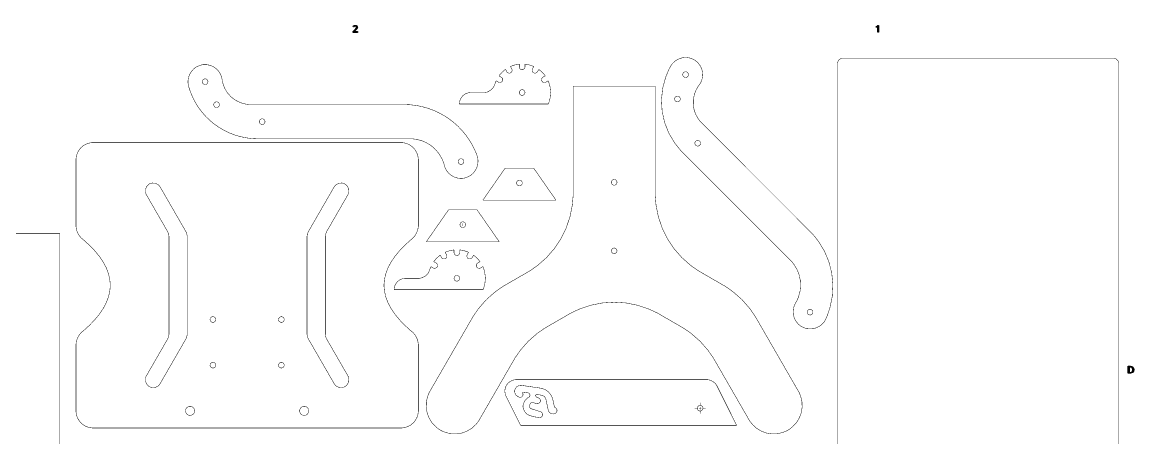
# Model space of a CAD drawing. Extents: x 0 to 72, y 0 to 96.
# Drawn here: x 33.53 to 71.89, y 81.71 to 96.04 of the extents above; entities that cross this region are included whole.
import ezdxf

# ---------------------------------------------------------------- set-up
doc = ezdxf.new("R2010")
doc.units = 0
doc.layers.get('0').update_dxf_attribs({"linetype": 'CONTINUOUS'})

msp = doc.modelspace()

# ---------------------------------------------------------------- linework, layer by layer
at = {"color": 0}
for points, const_width in [([(36.0233, 95.5628), (36.0233, 96.0378)], 0.00591), ([(54.035, 95.5628), (54.035, 96.0378)], 0.00591), ([(56.8926, 93.8756), (56.9107, 93.899), (56.9556, 93.9772), (56.9958, 94.0861), (57.0136, 94.1989), (57.0097, 94.3121), (56.9843, 94.4225), (56.9378, 94.5268), (56.8708, 94.6215), (56.8074, 94.6854), (56.7837, 94.7035), (56.7601, 94.7217), (56.6821, 94.7665), (56.5732, 94.8067), (56.4604, 94.8246), (56.3472, 94.8206), (56.2367, 94.7951), (56.1325, 94.7488), (56.0376, 94.6817), (55.9738, 94.6182), (55.9557, 94.5946), (55.9514, 94.589), (55.9126, 94.5303), (55.9093, 94.524)], 0.01575), ([(61.6642, 94.6047), (61.6642, 94.6146), (61.6682, 94.6443), (61.6797, 94.6812), (61.6978, 94.7147), (61.7218, 94.7439), (61.751, 94.7679), (61.7844, 94.786), (61.8214, 94.7975), (61.8511, 94.8015), (61.8611, 94.8015), (61.8611, 94.8015), (61.8612, 94.8015), (61.8612, 94.8015)], 0.01575), ([(71.1786, 94.8015), (61.8611, 94.8015)], 0.01575), ([(71.1786, 94.8015), (71.1885, 94.8015), (71.2182, 94.7975), (71.2551, 94.786), (71.2886, 94.7679), (71.3178, 94.7439), (71.3418, 94.7147), (71.3599, 94.6812), (71.3714, 94.6443), (71.3754, 94.6146), (71.3754, 94.6047), (71.3754, 94.6047), (71.3754, 94.6046), (71.3754, 94.6046)], 0.01575), ([(40.43, 94.0668), (40.4261, 94.0964), (40.4025, 94.1833), (40.3539, 94.2888), (40.2869, 94.3811), (40.204, 94.4583), (40.1079, 94.5185), (40.0014, 94.5593), (39.8869, 94.579), (39.7969, 94.5793), (39.7674, 94.5754), (39.7379, 94.5715), (39.651, 94.5479), (39.5456, 94.4994), (39.4532, 94.4324), (39.376, 94.3494), (39.3158, 94.2533), (39.275, 94.1468), (39.2553, 94.0324), (39.255, 93.9424), (39.2589, 93.9128), (39.2599, 93.9058), (39.274, 93.8369), (39.276, 93.8301)], 0.01575), ([(49.9851, 94.1907), (50.0006, 94.2122), (50.0881, 94.3118), (50.1875, 94.3992), (50.209, 94.4147)], 0.01575), ([(50.2558, 94.3336), (50.209, 94.4146)], 0.01575), ([(50.4264, 94.4321), (50.4311, 94.4239), (50.4388, 94.3951), (50.4361, 94.3574), (50.4196, 94.3235), (50.3986, 94.3024), (50.3903, 94.2976), (50.3819, 94.2929), (50.3532, 94.2853), (50.3156, 94.2878), (50.2817, 94.3044), (50.2607, 94.3254), (50.2558, 94.3336)], 0.01575), ([(50.3796, 94.5131), (50.4038, 94.524), (50.5292, 94.5665), (50.659, 94.5924), (50.6856, 94.595)], 0.01575), ([(50.4264, 94.4321), (50.3796, 94.5131)], 0.01575), ([(50.6856, 94.5015), (50.6856, 94.595)], 0.01575), ([(50.8825, 94.5015), (50.8825, 94.4921), (50.8747, 94.4633), (50.8536, 94.4321), (50.8222, 94.411), (50.7935, 94.4032), (50.784, 94.4032), (50.7743, 94.4032), (50.7456, 94.411), (50.7143, 94.4321), (50.6932, 94.4633), (50.6856, 94.4921), (50.6856, 94.5015)], 0.01575), ([(50.8825, 94.5015), (50.8825, 94.595)], 0.01575), ([(50.8825, 94.595), (50.9089, 94.5924), (51.0388, 94.5665), (51.1642, 94.524), (51.1885, 94.5131)], 0.01575), ([(51.1417, 94.4321), (51.1368, 94.4239), (51.1292, 94.3951), (51.1318, 94.3574), (51.1483, 94.3235), (51.1694, 94.3025), (51.1776, 94.2976), (51.186, 94.2929), (51.2147, 94.2853), (51.2524, 94.2878), (51.2863, 94.3044), (51.3074, 94.3254), (51.3121, 94.3336)], 0.01575), ([(51.1417, 94.4321), (51.1885, 94.5131)], 0.01575), ([(51.3121, 94.3336), (51.3589, 94.4146)], 0.01575), ([(51.3589, 94.4146), (51.3804, 94.399), (51.4799, 94.3118), (51.5674, 94.2122), (51.5829, 94.1907)], 0.01575), ([(55.9093, 94.524), (55.8592, 94.4349), (55.7383, 94.1507), (55.6332, 93.7624), (55.5924, 93.3668), (55.6151, 92.9719), (55.7, 92.5858), (55.8462, 92.216), (56.0526, 91.8706), (56.2457, 91.6297), (56.3181, 91.5574)], 0.01575), ([(61.6642, 94.6047), (61.6642, 79.6442)], 0.01575), ([(71.3754, 79.6442), (71.3754, 94.6047)], 0.01575), ([(40.43, 94.0668), (40.4358, 94.0215), (40.4706, 93.8876), (40.5412, 93.7232), (40.6389, 93.576), (40.76, 93.4492), (40.9015, 93.3456), (41.0601, 93.2681), (41.2326, 93.2193), (41.3699, 93.2025), (41.4156, 93.2025)], 0.01575), ([(49.8408, 93.8969), (49.8439, 93.9075), (49.8822, 94.0101), (49.8867, 94.0201)], 0.01575), ([(49.9676, 93.9735), (49.8867, 94.0201)], 0.01575), ([(50.066, 94.1439), (50.0743, 94.1392), (50.0953, 94.1181), (50.1118, 94.0842), (50.1146, 94.0465), (50.1069, 94.0178), (50.1021, 94.0094), (50.0974, 94.0012), (50.0763, 93.9801), (50.0424, 93.9636), (50.0047, 93.961), (49.9758, 93.9686), (49.9676, 93.9735)], 0.01575), ([(50.066, 94.1439), (49.9851, 94.1907)], 0.01575), ([(51.5019, 94.1439), (51.4936, 94.1392), (51.4726, 94.1181), (51.4561, 94.0842), (51.4533, 94.0465), (51.4611, 94.0178), (51.4658, 94.0094), (51.4707, 94.0012), (51.4917, 93.9801), (51.5256, 93.9636), (51.5632, 93.961), (51.5921, 93.9686), (51.6003, 93.9735)], 0.01575), ([(51.5019, 94.1439), (51.5829, 94.1907)], 0.01575), ([(51.6003, 93.9735), (51.6813, 94.0201)], 0.01575), ([(51.6813, 94.0201), (51.7024, 93.9735), (51.7458, 93.8244), (51.7682, 93.6217), (51.7483, 93.4186), (51.7065, 93.269), (51.686, 93.2221)], 0.01575), ([(39.276, 93.8301), (39.2899, 93.7804), (39.34, 93.6336), (39.4192, 93.4453), (39.5126, 93.2661), (39.6194, 93.0963), (39.7389, 92.9367), (39.8703, 92.7878), (40.0126, 92.6503), (40.1654, 92.5246), (40.3276, 92.4117), (40.4986, 92.3117), (40.6774, 92.2254), (40.8633, 92.1536), (41.0557, 92.0967), (41.2536, 92.0553), (41.4563, 92.03), (41.6111, 92.0214), (41.6629, 92.0214)], 0.01575), ([(49.0124, 93.6157), (48.9925, 93.6157), (48.9331, 93.6078), (48.8592, 93.5849), (48.7922, 93.5485), (48.7339, 93.5004), (48.6858, 93.4422), (48.6496, 93.3753), (48.6267, 93.3014), (48.6186, 93.2419), (48.6186, 93.2221)], 0.01575), ([(49.0124, 93.6157), (49.4635, 93.6157)], 0.01575), ([(49.8408, 93.8969), (49.8318, 93.8669), (49.7853, 93.7826), (49.6988, 93.6938), (49.5889, 93.6363), (49.4949, 93.6157), (49.4635, 93.6157)], 0.01575), ([(52.5429, 93.8382), (52.5429, 90.1449)], 0.01575), ([(52.5429, 93.8382), (55.3775, 93.8382)], 0.01575), ([(55.3775, 93.8382), (55.3775, 90.1449)], 0.01575), ([(56.8926, 93.8756), (56.8649, 93.8393), (56.7946, 93.7201), (56.7282, 93.5538), (56.6932, 93.3807), (56.6893, 93.2053), (56.7161, 93.0319), (56.7733, 92.8649), (56.8608, 92.7086), (56.946, 92.5997), (56.9783, 92.5674)], 0.01575), ([(41.4156, 93.2024), (46.7112, 93.2024)], 0.01575), ([(49.2315, 91.4353), (49.2136, 91.4846), (49.1522, 91.6299), (49.0592, 91.8157), (48.9529, 91.9922), (48.8342, 92.1589), (48.7039, 92.3151), (48.5626, 92.4606), (48.4113, 92.5946), (48.2503, 92.7167), (48.0807, 92.8264), (47.9031, 92.9231), (47.7182, 93.0063), (47.5269, 93.0756), (47.3299, 93.1303), (47.1276, 93.1701), (46.9213, 93.1943), (46.7636, 93.2025), (46.7112, 93.2025)], 0.01575), ([(48.6186, 93.2221), (51.6861, 93.2221)], 0.01575), ([(56.9783, 92.5674), (60.7229, 88.8228)], 0.01575), ([(35.9801, 91.8889), (35.9503, 91.8889), (35.8611, 91.8768), (35.7503, 91.8425), (35.6499, 91.7881), (35.5625, 91.7158), (35.4904, 91.6285), (35.436, 91.5282), (35.4015, 91.4174), (35.3896, 91.3281), (35.3896, 91.2983)], 0.01575), ([(35.9801, 91.8889), (46.6099, 91.8889)], 0.01575), ([(41.6629, 92.0214), (46.9244, 92.0214)], 0.01575), ([(47.2004, 91.2983), (47.2004, 91.3281), (47.1885, 91.4174), (47.154, 91.5282), (47.0996, 91.6285), (47.0275, 91.7158), (46.9401, 91.7881), (46.8397, 91.8425), (46.7289, 91.8768), (46.6396, 91.8889), (46.6099, 91.8889)], 0.01575), ([(48.0928, 91.1324), (48.0793, 91.1807), (48.0231, 91.3214), (47.9256, 91.4929), (47.8029, 91.6444), (47.6585, 91.7739), (47.4953, 91.8786), (47.3164, 91.9564), (47.1251, 92.0047), (46.9746, 92.0214), (46.9244, 92.0214)], 0.01575), ([(35.3896, 91.2983), (35.3896, 89.0257)], 0.01575), ([(47.2004, 91.2983), (47.2004, 89.0257)], 0.01575), ([(48.0928, 91.1324), (48.0985, 91.1032), (48.1272, 91.0179), (48.1824, 90.9157), (48.255, 90.8276), (48.3425, 90.7557), (48.4421, 90.7017), (48.551, 90.6675), (48.6664, 90.655), (48.7562, 90.6603), (48.7856, 90.666), (48.8147, 90.6717), (48.9, 90.7006), (49.0022, 90.7556), (49.0903, 90.8282), (49.1622, 90.9158), (49.2163, 91.0154), (49.2504, 91.1243), (49.2629, 91.2397), (49.2576, 91.3296), (49.2519, 91.3588), (49.2506, 91.3653), (49.2336, 91.429), (49.2315, 91.4353)], 0.01575), ([(56.3181, 91.5574), (60.0385, 87.8368)], 0.01575), ([(50.1985, 91.0089), (49.4308, 89.9065)], 0.01575), ([(51.1828, 91.0089), (50.1985, 91.0089)], 0.01575), ([(51.9504, 89.9065), (51.1828, 91.0089)], 0.01575), ([(50.6906, 90.4521), (50.6906, 90.5422)], 0.00512), ([(37.8193, 90.0883), (37.806, 90.1114), (37.7847, 90.191), (37.7921, 90.2954), (37.8379, 90.3893), (37.8961, 90.4476), (37.9192, 90.461), (37.9421, 90.4742), (38.0218, 90.4956), (38.1261, 90.4882), (38.22, 90.4424), (38.2785, 90.3842), (38.2917, 90.3611)], 0.01575), ([(39.1754, 88.8306), (38.2917, 90.3611)], 0.01575), ([(43.4147, 88.8306), (44.2983, 90.3611)], 0.01575), ([(44.7707, 90.0883), (44.784, 90.1114), (44.8053, 90.191), (44.7979, 90.2954), (44.7521, 90.3893), (44.6939, 90.4476), (44.6708, 90.461), (44.6479, 90.4742), (44.5682, 90.4956), (44.4639, 90.4882), (44.3699, 90.4424), (44.3115, 90.3842), (44.2983, 90.3611)], 0.01575), ([(50.6456, 90.4971), (50.7356, 90.4971)], 0.00512), ([(52.5429, 90.1449), (52.5429, 90.0406), (52.5151, 89.7276), (52.4338, 89.3231), (52.3015, 88.9357), (52.1208, 88.5701), (51.8946, 88.2308), (51.6253, 87.9226), (51.3156, 87.6499), (51.0583, 87.4694), (50.9681, 87.4172)], 0.01575), ([(56.9524, 87.4172), (56.8619, 87.4694), (56.6049, 87.6499), (56.2951, 87.9226), (56.0258, 88.2308), (55.7994, 88.5701), (55.6188, 88.9357), (55.4865, 89.3231), (55.4051, 89.7276), (55.3775, 90.0406), (55.3775, 90.1449)], 0.01575), ([(38.5454, 88.8306), (37.8193, 90.0883)], 0.01575), ([(44.0446, 88.8306), (44.7707, 90.0883)], 0.01575), ([(49.4308, 89.9065), (51.9504, 89.9065)], 0.01575), ([(48.2446, 89.57), (47.4769, 88.4676)], 0.01575), ([(49.2289, 89.57), (48.2446, 89.57)], 0.01575), ([(49.9965, 88.4676), (49.2289, 89.57)], 0.01575), ([(35.3896, 89.0257), (35.3896, 88.9933), (35.4039, 88.8962), (35.4457, 88.7744), (35.5128, 88.6647), (35.5783, 88.5917), (35.6033, 88.571)], 0.01575), ([(46.9868, 88.571), (47.0117, 88.5917), (47.0772, 88.6647), (47.1443, 88.7744), (47.1861, 88.8962), (47.2004, 88.9933), (47.2004, 89.0257)], 0.01575), ([(48.6917, 89.0582), (48.7818, 89.0582)], 0.00512), ([(48.7367, 89.0132), (48.7367, 89.1032)], 0.00512), ([(34.8292, 88.7613), (24.0025, 88.7613)], 0.01575), ([(34.8292, 80.2968), (34.8292, 88.7613)], 0.01575), ([(38.5982, 88.6337), (38.5982, 88.6593), (38.5847, 88.7357), (38.554, 88.8157), (38.5454, 88.8306)], 0.01575), ([(38.5982, 88.6337), (38.5982, 85.3015)], 0.01575), ([(39.1754, 88.8306), (39.184, 88.8157), (39.2146, 88.7357), (39.2281, 88.6593), (39.2281, 88.6337)], 0.01575), ([(39.2281, 88.6337), (39.2281, 85.3015)], 0.01575), ([(43.3619, 88.6337), (43.3619, 88.6593), (43.3753, 88.7357), (43.406, 88.8157), (43.4147, 88.8306)], 0.01575), ([(43.3619, 88.6337), (43.3619, 85.3015)], 0.01575), ([(44.0446, 88.8306), (44.036, 88.8157), (44.0053, 88.7357), (43.9918, 88.6593), (43.9918, 88.6337)], 0.01575), ([(43.9918, 88.6337), (43.9918, 85.3015)], 0.01575), ([(61.2554, 85.791), (61.2996, 85.8853), (61.4025, 86.1819), (61.4861, 86.5836), (61.5075, 86.989), (61.4678, 87.3908), (61.3681, 87.7824), (61.21, 88.1561), (60.9944, 88.5053), (60.7965, 88.7492), (60.7229, 88.8226)], 0.01575), ([(36.5707, 86.9676), (36.5707, 87.0178), (36.5556, 87.1681), (36.5101, 87.3685), (36.4346, 87.5689), (36.3287, 87.7693), (36.1928, 87.9697), (36.0265, 88.1701), (35.83, 88.3706), (35.6615, 88.5228), (35.6033, 88.571)], 0.01575), ([(46.0193, 86.9676), (46.0193, 87.0178), (46.0344, 87.1681), (46.0799, 87.3685), (46.1554, 87.5689), (46.2611, 87.7693), (46.3972, 87.9697), (46.5635, 88.1701), (46.76, 88.3706), (46.9286, 88.5228), (46.9868, 88.571)], 0.01575), ([(47.4769, 88.4676), (49.9965, 88.4676)], 0.01575), ([(47.7336, 87.7832), (47.7492, 87.8049), (47.8365, 87.9044), (47.9361, 87.9918), (47.9576, 88.0072)], 0.01575), ([(48.0044, 87.9264), (47.9576, 88.0072)], 0.01575), ([(48.1749, 88.0247), (48.1797, 88.0165), (48.1874, 87.9878), (48.1847, 87.9501), (48.1682, 87.9161), (48.1471, 87.8951), (48.1389, 87.8903), (48.1306, 87.8856), (48.1018, 87.8779), (48.0642, 87.8804), (48.0303, 87.8971), (48.0092, 87.9181), (48.0044, 87.9264)], 0.01575), ([(48.1282, 88.1057), (48.1524, 88.1167), (48.2778, 88.1592), (48.4076, 88.185), (48.4342, 88.1878)], 0.01575), ([(48.1749, 88.0247), (48.1282, 88.1057)], 0.01575), ([(48.4342, 88.0943), (48.4342, 88.1878)], 0.01575), ([(48.631, 88.0943), (48.631, 88.0847), (48.6233, 88.056), (48.6022, 88.0246), (48.5708, 88.0035), (48.5421, 87.9958), (48.5325, 87.9958), (48.5229, 87.9958), (48.4943, 88.0035), (48.4629, 88.0246), (48.4418, 88.056), (48.4342, 88.0847), (48.4342, 88.0943)], 0.01575), ([(48.631, 88.0943), (48.631, 88.1878)], 0.01575), ([(48.631, 88.1878), (48.6575, 88.185), (48.7874, 88.1592), (48.9128, 88.1167), (48.9369, 88.1057)], 0.01575), ([(48.8903, 88.0247), (48.8854, 88.0165), (48.8778, 87.9878), (48.8804, 87.9501), (48.8969, 87.9161), (48.9179, 87.8951), (48.9262, 87.8903), (48.9346, 87.8856), (48.9633, 87.8779), (49.001, 87.8804), (49.0349, 87.8971), (49.056, 87.9181), (49.0607, 87.9264)], 0.01575), ([(48.8903, 88.0247), (48.9369, 88.1057)], 0.01575), ([(49.0607, 87.9264), (49.1075, 88.0072)], 0.01575), ([(49.1075, 88.0072), (49.129, 87.9918), (49.2285, 87.9044), (49.316, 87.8049), (49.3315, 87.7832)], 0.01575), ([(60.236, 86.3821), (60.2607, 86.4257), (60.3204, 86.565), (60.3726, 86.7553), (60.3932, 86.9492), (60.3825, 87.1428), (60.3412, 87.3322), (60.2697, 87.5136), (60.1686, 87.6831), (60.074, 87.8014), (60.0385, 87.8368)], 0.01575), ([(47.5893, 87.4896), (47.5804, 87.4596), (47.5339, 87.3753), (47.4474, 87.2865), (47.3375, 87.2289), (47.2433, 87.2083), (47.2121, 87.2083)], 0.01575), ([(47.5893, 87.4896), (47.5925, 87.5001), (47.6307, 87.6028), (47.6353, 87.6128)], 0.01575), ([(47.7163, 87.5661), (47.6353, 87.6128)], 0.01575), ([(47.8147, 87.7365), (47.8229, 87.7318), (47.8439, 87.7107), (47.8606, 87.6768), (47.8631, 87.6392), (47.8554, 87.6104), (47.8507, 87.6021), (47.846, 87.5939), (47.8249, 87.5728), (47.791, 87.5562), (47.7532, 87.5536), (47.7244, 87.5613), (47.7163, 87.5661)], 0.01575), ([(47.8147, 87.7365), (47.7336, 87.7832)], 0.01575), ([(49.2506, 87.7365), (49.2422, 87.7318), (49.2212, 87.7107), (49.2046, 87.6768), (49.2019, 87.6392), (49.2096, 87.6104), (49.2144, 87.6021), (49.2193, 87.5939), (49.2403, 87.5728), (49.2742, 87.5562), (49.3118, 87.5536), (49.3407, 87.5613), (49.349, 87.5661)], 0.01575), ([(49.2506, 87.7365), (49.3315, 87.7832)], 0.01575), ([(49.349, 87.5661), (49.4299, 87.6128)], 0.01575), ([(49.4299, 87.6128), (49.451, 87.5661), (49.4944, 87.4171), (49.5168, 87.2143), (49.4968, 87.0113), (49.4551, 86.8617), (49.4347, 86.8147)], 0.01575), ([(46.761, 87.2083), (46.7411, 87.2083), (46.6815, 87.2004), (46.6076, 87.1775), (46.5408, 87.1411), (46.4825, 87.0931), (46.4344, 87.0349), (46.3982, 86.9679), (46.3753, 86.894), (46.3672, 86.8346), (46.3672, 86.8147)], 0.01575), ([(46.761, 87.2083), (47.2121, 87.2083)], 0.01575), ([(50.9681, 87.4172), (50.2051, 86.9768)], 0.01575), ([(56.9524, 87.4172), (57.7153, 86.9768)], 0.01575), ([(35.6032, 85.3643), (35.6615, 85.4125), (35.83, 85.5647), (36.0265, 85.7651), (36.1928, 85.9656), (36.3287, 86.166), (36.4346, 86.3664), (36.5101, 86.5668), (36.5556, 86.7672), (36.5707, 86.9175), (36.5707, 86.9676)], 0.01575), ([(46.9868, 85.3643), (46.9285, 85.4125), (46.76, 85.5647), (46.5635, 85.7651), (46.3972, 85.9656), (46.2611, 86.166), (46.1554, 86.3664), (46.0799, 86.5668), (46.0344, 86.7672), (46.0193, 86.9175), (46.0193, 86.9676)], 0.01575), ([(46.3672, 86.8147), (49.4346, 86.8147)], 0.01575), ([(50.2051, 86.9768), (50.116, 86.9253), (49.8619, 86.7474), (49.5528, 86.4763), (49.2818, 86.1672), (49.1039, 85.9132), (49.0524, 85.8239)], 0.01575), ([(58.8681, 85.8239), (58.8165, 85.9132), (58.6386, 86.1672), (58.3675, 86.4763), (58.0585, 86.7474), (57.8043, 86.9253), (57.7153, 86.9768)], 0.01575), ([(52.3854, 85.9625), (52.4757, 86.0146), (52.7606, 86.1471), (53.1515, 86.279), (53.5532, 86.3582), (53.9601, 86.3844), (54.3671, 86.3582), (54.7688, 86.279), (55.1599, 86.1471), (55.4447, 86.0146), (55.535, 85.9625)], 0.01575), ([(60.236, 86.3821), (60.2193, 86.3574), (60.1794, 86.2767), (60.1461, 86.1654), (60.1353, 86.0518), (60.1462, 85.939), (60.1785, 85.8304), (60.2312, 85.7293), (60.304, 85.6389), (60.3714, 85.579), (60.3961, 85.5624), (60.4207, 85.5458), (60.5015, 85.506), (60.6126, 85.4725), (60.7263, 85.4617), (60.839, 85.4728), (60.9476, 85.505), (61.0489, 85.5578), (61.1393, 85.6304), (61.1992, 85.6979), (61.2158, 85.7225), (61.2194, 85.7279), (61.2525, 85.785), (61.2554, 85.791)], 0.01575), ([(51.6463, 85.5357), (52.3854, 85.9625)], 0.01575), ([(56.2742, 85.5357), (55.535, 85.9625)], 0.01575), ([(60.6221, 86.0413), (60.6221, 86.0317), (60.6299, 86.0029), (60.651, 85.9717), (60.6822, 85.9506), (60.711, 85.9428), (60.7206, 85.9428), (60.7301, 85.9428), (60.7589, 85.9506), (60.7901, 85.9717), (60.8113, 86.0029), (60.819, 86.0317), (60.819, 86.0413), (60.819, 86.0508), (60.8113, 86.0796), (60.7901, 86.1108), (60.7589, 86.1319), (60.7301, 86.1396), (60.7206, 86.1396), (60.711, 86.1396), (60.6822, 86.1319), (60.651, 86.1108), (60.6299, 86.0796), (60.6222, 86.0508), (60.6222, 86.0413)], 0.01575), ([(49.0524, 85.8239), (47.6043, 83.3157)], 0.01575), ([(50.4933, 84.3829), (50.5449, 84.4721), (50.7228, 84.7263), (50.9939, 85.0353), (51.3029, 85.3062), (51.5571, 85.4843), (51.6463, 85.5357)], 0.01575), ([(56.2742, 85.5357), (56.3633, 85.4843), (56.6174, 85.3062), (56.9264, 85.0353), (57.1975, 84.7263), (57.3756, 84.4721), (57.4271, 84.3829)], 0.01575), ([(58.8681, 85.8239), (60.3161, 83.3157)], 0.01575), ([(35.6032, 85.3643), (35.5783, 85.3436), (35.5126, 85.2706), (35.4456, 85.1608), (35.4039, 85.039), (35.3896, 84.9419), (35.3896, 84.9096)], 0.01575), ([(38.5454, 85.1046), (38.554, 85.1196), (38.5847, 85.1996), (38.5982, 85.2761), (38.5982, 85.3015)], 0.01575), ([(39.2281, 85.3015), (39.2281, 85.2761), (39.2146, 85.1996), (39.184, 85.1196), (39.1754, 85.1046)], 0.01575), ([(43.4147, 85.1046), (43.406, 85.1196), (43.3753, 85.1996), (43.3619, 85.2761), (43.3619, 85.3015)], 0.01575), ([(43.9918, 85.3015), (43.9918, 85.2842), (44.0053, 85.1996), (44.036, 85.1196), (44.0446, 85.1046)], 0.01575), ([(47.2004, 84.9096), (47.2004, 84.9419), (47.1861, 85.039), (47.1443, 85.1608), (47.0772, 85.2706), (47.0117, 85.3436), (46.9868, 85.3643)], 0.01575), ([(35.3896, 84.9096), (35.3896, 82.6369)], 0.01575), ([(38.5454, 85.1046), (37.8193, 83.8469)], 0.01575), ([(39.1754, 85.1046), (38.2917, 83.5742)], 0.01575), ([(43.4147, 85.1046), (44.2983, 83.5742)], 0.01575), ([(44.0446, 85.1046), (44.7707, 83.8469)], 0.01575), ([(47.2004, 84.9096), (47.2004, 82.6369)], 0.01575), ([(49.309, 82.3315), (50.4933, 84.3829)], 0.01575), ([(58.6114, 82.3315), (57.4269, 84.3829)], 0.01575), ([(37.8193, 83.8469), (37.806, 83.8239), (37.7847, 83.7443), (37.7921, 83.6399), (37.8379, 83.546), (37.8961, 83.4876), (37.9192, 83.4743), (37.9421, 83.4611), (38.0218, 83.4397), (38.1261, 83.4471), (38.22, 83.4929), (38.2785, 83.5511), (38.2917, 83.5742)], 0.01575), ([(44.7707, 83.8469), (44.784, 83.8239), (44.8053, 83.7443), (44.7979, 83.6399), (44.7521, 83.546), (44.6939, 83.4876), (44.6708, 83.4743), (44.6479, 83.4611), (44.5682, 83.4397), (44.4639, 83.4471), (44.3699, 83.4929), (44.3115, 83.5511), (44.2983, 83.5742)], 0.01575), ([(50.5826, 83.7122), (50.5628, 83.7122), (50.5032, 83.7042), (50.4293, 83.6812), (50.3625, 83.645), (50.3042, 83.5969), (50.2561, 83.5388), (50.2199, 83.4718), (50.1969, 83.3979), (50.1889, 83.3383), (50.1889, 83.3185), (50.1889, 83.296), (50.1994, 83.2281), (50.2236, 83.1561), (50.2304, 83.1425)], 0.01575), ([(50.5826, 83.7122), (57.156, 83.7122)], 0.01575), ([(57.5082, 83.4946), (57.496, 83.5189), (57.446, 83.5849), (57.3629, 83.6535), (57.2644, 83.6969), (57.1831, 83.7122), (57.156, 83.7122)], 0.01575), ([(47.6043, 83.3157), (47.5794, 83.2728), (47.5224, 83.134), (47.4797, 82.9453), (47.4747, 82.7551), (47.506, 82.5689), (47.5719, 82.3919), (47.6714, 82.2299), (47.8026, 82.0878), (47.9215, 81.996), (47.9646, 81.9713), (48.0075, 81.9465), (48.1463, 81.8894), (48.335, 81.8467), (48.5251, 81.8417), (48.7114, 81.8729), (48.8883, 81.939), (49.0504, 82.0385), (49.1925, 82.1697), (49.2842, 82.2886), (49.309, 82.3315)], 0.01575), ([(50.7032, 83.1049), (50.6832, 83.1078), (50.6256, 83.1326), (50.5667, 83.186), (50.5322, 83.2576), (50.5249, 83.32), (50.5278, 83.3399), (50.5306, 83.3599), (50.5554, 83.4175), (50.6089, 83.4763), (50.6806, 83.5108), (50.7428, 83.5183), (50.7628, 83.5154)], 0.01575), ([(50.8, 83.2556), (50.8051, 83.2475), (50.8143, 83.2193), (50.8135, 83.1815), (50.7986, 83.1468), (50.7788, 83.1247), (50.7707, 83.1196), (50.7657, 83.1164), (50.7382, 83.1061), (50.709, 83.104), (50.7032, 83.1049)], 0.01575), ([(51.4219, 83.4197), (50.7628, 83.5154)], 0.01575), ([(50.8, 83.2556), (50.7993, 83.2583), (50.8018, 83.2712), (50.8115, 83.2801), (50.8143, 83.2808), (50.8149, 83.2811), (50.8219, 83.2815), (50.8226, 83.2814)], 0.01575), ([(50.984, 83.2579), (50.8226, 83.2814)], 0.01575), ([(50.984, 83.2579), (50.9921, 83.2568), (51.0154, 83.2468), (51.0392, 83.2251), (51.0531, 83.1962), (51.0561, 83.1711), (51.0549, 83.1629), (51.0543, 83.159), (51.0375, 83.1226), (51.0347, 83.1196)], 0.01575), ([(51.4219, 83.4197), (51.4596, 83.4142), (51.5696, 83.3744), (51.6942, 83.2889), (51.7879, 83.1703), (51.8351, 83.0632), (51.8432, 83.0258)], 0.01575), ([(58.1867, 82.1374), (57.5082, 83.4946)], 0.01575), ([(58.6114, 82.3315), (58.6361, 82.2886), (58.7279, 82.1697), (58.8699, 82.0385), (59.0321, 81.939), (59.209, 81.8729), (59.3953, 81.8417), (59.5854, 81.8467), (59.774, 81.8894), (59.9129, 81.9464), (59.9558, 81.9713), (59.9988, 81.996), (60.1176, 82.0878), (60.249, 82.2299), (60.3485, 82.3919), (60.4144, 82.5689), (60.4457, 82.7551), (60.4407, 82.9453), (60.3979, 83.134), (60.3408, 83.2728), (60.3161, 83.3157)], 0.01575), ([(50.7329, 82.1374), (50.2304, 83.1425)], 0.01575), ([(50.8133, 82.7986), (50.8149, 82.824), (50.8336, 82.8996), (50.8793, 82.9899), (50.9475, 83.0647), (51.0115, 83.109), (51.0347, 83.1196)], 0.01575), ([(51.066, 82.72), (51.0581, 82.7308), (51.0428, 82.7693), (51.0403, 82.8218), (51.0576, 82.8714), (51.0833, 82.904), (51.094, 82.9119), (51.0969, 82.914), (51.1282, 82.9306), (51.1315, 82.9317)], 0.01575), ([(51.1315, 82.9317), (51.2818, 82.8867)], 0.01575), ([(51.2883, 83.1061), (51.2831, 83.1082), (51.2689, 83.1186), (51.2561, 83.1371), (51.2513, 83.1589), (51.2532, 83.1764), (51.2554, 83.1817), (51.2567, 83.1849), (51.2788, 83.21), (51.2818, 83.2117)], 0.01575), ([(51.2818, 83.2117), (51.471, 83.1711)], 0.01575), ([(51.3494, 83.0821), (51.3588, 83.0783), (51.3839, 83.0597), (51.4063, 83.0271), (51.4149, 82.9883), (51.4114, 82.9574), (51.4078, 82.9479), (51.4043, 82.939), (51.3869, 82.9151), (51.3567, 82.8928), (51.3204, 82.8826), (51.291, 82.8839), (51.2818, 82.8867)], 0.01575), ([(51.3494, 83.0821), (51.2883, 83.1061)], 0.01575), ([(51.471, 83.1711), (51.4829, 83.1686), (51.5176, 83.1539), (51.5568, 83.1244), (51.5861, 83.0854), (51.6008, 83.0508), (51.6035, 83.0388)], 0.01575), ([(51.6035, 83.0388), (51.6828, 82.669)], 0.01575), ([(51.8994, 82.7633), (51.8432, 83.0258)], 0.01575), ([(56.9268, 82.8179), (56.9268, 82.9164)], 0.00512), ([(35.3896, 82.6369), (35.3896, 82.6072), (35.4015, 82.5179), (35.436, 82.4071), (35.4904, 82.3068), (35.5625, 82.2193), (35.6499, 82.1472), (35.7503, 82.0928), (35.8611, 82.0585), (35.9503, 82.0464), (35.9801, 82.0464)], 0.01575), ([(46.6099, 82.0464), (46.6396, 82.0464), (46.7289, 82.0585), (46.8397, 82.0928), (46.9401, 82.1472), (47.0275, 82.2193), (47.0996, 82.3068), (47.154, 82.4071), (47.1885, 82.5179), (47.2004, 82.6072), (47.2004, 82.6369)], 0.01575), ([(51.0347, 82.4814), (51.0108, 82.4904), (50.9444, 82.5321), (50.8747, 82.6057), (50.8297, 82.6964), (50.8135, 82.7731), (50.8133, 82.7986)], 0.01575), ([(51.3861, 82.41), (51.356, 82.4103), (51.2069, 82.4289), (51.0626, 82.47), (51.0347, 82.4814)], 0.01575), ([(51.4264, 82.6014), (51.066, 82.72)], 0.01575), ([(51.4264, 82.6014), (51.4354, 82.5985), (51.4603, 82.5821), (51.4833, 82.5524), (51.4936, 82.516), (51.4921, 82.4864), (51.489, 82.4772), (51.4864, 82.4694), (51.4733, 82.4476), (51.4493, 82.4256), (51.4194, 82.4125), (51.3943, 82.4092), (51.3861, 82.41)], 0.01575), ([(51.8994, 82.5351), (51.8908, 82.5329), (51.864, 82.5297), (51.8294, 82.5314), (51.7964, 82.5397), (51.7657, 82.554), (51.7383, 82.5739), (51.715, 82.5989), (51.6968, 82.6285), (51.6867, 82.6533), (51.6844, 82.6619), (51.6843, 82.6625), (51.6829, 82.6685), (51.6828, 82.669)], 0.01575), ([(51.8994, 82.7633), (51.9106, 82.7606), (51.9415, 82.7429), (51.9715, 82.7092), (51.9867, 82.6665), (51.9869, 82.631), (51.9842, 82.6199), (51.9822, 82.6122), (51.9722, 82.5906), (51.9533, 82.566), (51.9288, 82.5471), (51.9069, 82.5371), (51.8994, 82.5351)], 0.01575), ([(56.8368, 82.7279), (56.7385, 82.7279)], 0.00512), ([(56.8819, 82.7279), (56.9719, 82.7279)], 0.00512), ([(56.9268, 82.6829), (56.9268, 82.7729)], 0.00512), ([(56.9268, 82.6379), (56.9268, 82.5396)], 0.00512), ([(57.0168, 82.7279), (57.1153, 82.7279)], 0.00512), ([(58.1867, 82.1374), (50.7329, 82.1374)], 0.01575), ([(35.9801, 82.0464), (46.6099, 82.0464)], 0.01575)]:
    msp.add_lwpolyline(points, dxfattribs=dict(at, const_width=const_width))
for points in [[(45.1075, 95.6915), (44.9501, 95.6915), (44.9501, 95.7161), (45.0124, 95.779), (45.0164, 95.7835), (45.0347, 95.8029), (45.0482, 95.8176), (45.0497, 95.8196), (45.0508, 95.8214), (45.0625, 95.8414), (45.0632, 95.8432), (45.0636, 95.8442), (45.0661, 95.8536), (45.0678, 95.8643), (45.0678, 95.8678), (45.0669, 95.8701), (45.0638, 95.8835), (45.0583, 95.8956), (45.0565, 95.8974), (45.0536, 95.8982), (45.0417, 95.9039), (45.0297, 95.9079), (45.0257, 95.9079), (45.0225, 95.9072), (45.0104, 95.9057), (45, 95.9037), (44.9979, 95.9029), (44.995, 95.9019), (44.9711, 95.8875), (44.9683, 95.8854), (44.9528, 95.9049), (44.9579, 95.9092), (44.9871, 95.9253), (45.016, 95.9329), (45.0257, 95.9329), (45.0306, 95.9325), (45.0543, 95.9281), (45.0751, 95.9187), (45.0783, 95.916), (45.0811, 95.9129), (45.0924, 95.8957), (45.0979, 95.8762), (45.0979, 95.8697), (45.0969, 95.8663), (45.095, 95.8529), (45.0931, 95.8418), (45.0921, 95.8393), (45.0907, 95.8363), (45.0843, 95.8236), (45.0768, 95.8124), (45.0749, 95.8099), (45.0729, 95.8068), (45.0594, 95.7911), (45.0411, 95.7731), (45.0367, 95.7686), (44.9872, 95.7196), (44.9872, 95.7182), (45.1075, 95.7182), (45.1075, 95.6915)], [(63.0849, 95.6928), (63.0561, 95.6928), (63.0561, 95.8592), (63.0556, 95.8618), (63.0557, 95.8789), (63.0572, 95.8971), (63.0575, 95.9003), (63.0562, 95.8986), (63.0518, 95.8939), (63.0486, 95.8918), (63.0476, 95.8911), (63.0439, 95.8885), (63.0147, 95.8639), (63.0114, 95.8611), (62.9963, 95.8807), (63.0607, 95.9308), (63.0849, 95.9308), (63.0849, 95.6928)], [(71.8899, 84.0562), (71.8897, 84.0457), (71.8817, 84.0029), (71.8629, 83.9713), (71.8575, 83.966), (71.8513, 83.9606), (71.8172, 83.9424), (71.7785, 83.935), (71.7656, 83.935), (71.6992, 83.935), (71.6992, 84.1731), (71.7725, 84.1731), (71.781, 84.1729), (71.8207, 84.1651), (71.8536, 84.1476), (71.8589, 84.1425), (71.8631, 84.1363), (71.8807, 84.104), (71.8899, 84.0682), (71.8899, 84.0562)], [(71.8582, 84.0553), (71.8572, 84.0621), (71.8513, 84.094), (71.8396, 84.1201), (71.8358, 84.124), (71.8318, 84.1272), (71.8074, 84.1406), (71.7779, 84.1475), (71.7681, 84.1475), (71.729, 84.1475), (71.729, 83.9608), (71.7617, 83.9608), (71.7715, 83.9601), (71.8022, 83.965), (71.8326, 83.9829), (71.8515, 84.0133), (71.8582, 84.0449), (71.8582, 84.0553)]]:
    msp.add_lwpolyline(points, close=True, dxfattribs=at)
for points, const_width in [([(39.746, 93.9899), (39.746, 93.9803), (39.7538, 93.9515), (39.7749, 93.9203), (39.8061, 93.8992), (39.8349, 93.8914), (39.8444, 93.8914), (39.854, 93.8914), (39.8828, 93.8992), (39.914, 93.9203), (39.9351, 93.9515), (39.9429, 93.9803), (39.9429, 93.9899), (39.9429, 93.9994), (39.9351, 94.0282), (39.914, 94.0594), (39.8828, 94.0806), (39.854, 94.0883), (39.8444, 94.0883), (39.8349, 94.0883), (39.8061, 94.0806), (39.7749, 94.0594), (39.7538, 94.0282), (39.746, 93.9994), (39.746, 93.9899)], 0.01575), ([(56.3257, 94.235), (56.3257, 94.2254), (56.3335, 94.1967), (56.3546, 94.1654), (56.3858, 94.1443), (56.4146, 94.1367), (56.4242, 94.1367), (56.4338, 94.1367), (56.4625, 94.1443), (56.4938, 94.1654), (56.5149, 94.1967), (56.5226, 94.2254), (56.5226, 94.235), (56.5226, 94.2446), (56.5149, 94.2733), (56.4938, 94.3046), (56.4625, 94.3257), (56.4338, 94.3335), (56.4242, 94.3335), (56.4146, 94.3335), (56.3858, 94.3257), (56.3546, 94.3046), (56.3335, 94.2733), (56.3257, 94.2446), (56.3257, 94.235)], 0.01575), ([(50.8825, 93.6157), (50.8825, 93.6061), (50.8747, 93.5774), (50.8536, 93.5461), (50.8222, 93.525), (50.7935, 93.5174), (50.784, 93.5174), (50.7743, 93.5174), (50.7456, 93.525), (50.7143, 93.5461), (50.6932, 93.5774), (50.6856, 93.6061), (50.6856, 93.6157), (50.6856, 93.6253), (50.6932, 93.654), (50.7143, 93.6853), (50.7456, 93.7064), (50.7743, 93.7142), (50.784, 93.7142), (50.7935, 93.7142), (50.8222, 93.7064), (50.8536, 93.6853), (50.8747, 93.654), (50.8825, 93.6253), (50.8825, 93.6157)], 0.01575), ([(40.1412, 93.1971), (40.1412, 93.1875), (40.149, 93.1588), (40.1701, 93.1275), (40.2014, 93.1064), (40.2301, 93.0986), (40.2397, 93.0986), (40.2493, 93.0986), (40.2781, 93.1064), (40.3093, 93.1275), (40.3304, 93.1588), (40.3381, 93.1875), (40.3381, 93.1971), (40.3381, 93.2067), (40.3304, 93.2354), (40.3093, 93.2667), (40.2781, 93.2878), (40.2493, 93.2956), (40.2397, 93.2956), (40.2301, 93.2956), (40.2014, 93.2878), (40.1701, 93.2667), (40.149, 93.2354), (40.1412, 93.2067), (40.1412, 93.1971)], 0.01575), ([(56.0447, 93.395), (56.0447, 93.3854), (56.0524, 93.3567), (56.0735, 93.3254), (56.1047, 93.3043), (56.1335, 93.2965), (56.1431, 93.2965), (56.1526, 93.2965), (56.1814, 93.3043), (56.2126, 93.3254), (56.2338, 93.3567), (56.2415, 93.3854), (56.2415, 93.395), (56.2415, 93.4046), (56.2338, 93.4333), (56.2126, 93.4646), (56.1814, 93.4857), (56.1526, 93.4933), (56.1431, 93.4933), (56.1335, 93.4933), (56.1047, 93.4857), (56.0735, 93.4646), (56.0524, 93.4333), (56.0447, 93.4046), (56.0447, 93.395)], 0.01575), ([(41.716, 92.6119), (41.716, 92.6024), (41.7238, 92.5736), (41.7449, 92.5424), (41.7761, 92.5212), (41.8049, 92.5135), (41.8144, 92.5135), (41.824, 92.5135), (41.8528, 92.5212), (41.884, 92.5424), (41.9051, 92.5736), (41.9129, 92.6024), (41.9129, 92.6119), (41.9129, 92.6215), (41.9051, 92.6503), (41.884, 92.6815), (41.8528, 92.7026), (41.824, 92.7103), (41.8144, 92.7103), (41.8049, 92.7103), (41.7761, 92.7026), (41.7449, 92.6815), (41.7238, 92.6503), (41.716, 92.6215), (41.716, 92.6119)], 0.01575), ([(56.7444, 91.8676), (56.7444, 91.8581), (56.7521, 91.8293), (56.7732, 91.7981), (56.8044, 91.7769), (56.8332, 91.7692), (56.8428, 91.7692), (56.8524, 91.7692), (56.8811, 91.7769), (56.9125, 91.7981), (56.9335, 91.8293), (56.9413, 91.8581), (56.9413, 91.8676), (56.9413, 91.8772), (56.9335, 91.906), (56.9125, 91.9372), (56.8811, 91.9583), (56.8524, 91.9661), (56.8428, 91.9661), (56.8332, 91.9661), (56.8044, 91.9583), (56.7732, 91.9372), (56.7521, 91.906), (56.7444, 91.8772), (56.7444, 91.8676)], 0.01575), ([(48.5779, 91.2339), (48.5779, 91.2244), (48.5857, 91.1957), (48.6068, 91.1644), (48.6381, 91.1433), (48.6668, 91.1356), (48.6764, 91.1356), (48.686, 91.1356), (48.7147, 91.1433), (48.746, 91.1644), (48.7671, 91.1957), (48.7749, 91.2244), (48.7749, 91.2339), (48.7749, 91.2436), (48.7671, 91.2724), (48.746, 91.3036), (48.7147, 91.3247), (48.686, 91.3324), (48.6764, 91.3324), (48.6668, 91.3324), (48.6381, 91.3247), (48.6068, 91.3036), (48.5857, 91.2724), (48.5779, 91.2436), (48.5779, 91.2339)], 0.01575), ([(50.5922, 90.4971), (50.5922, 90.4876), (50.5999, 90.4589), (50.621, 90.4276), (50.6522, 90.4065), (50.681, 90.3988), (50.6906, 90.3988), (50.7001, 90.3988), (50.7289, 90.4065), (50.7601, 90.4276), (50.7813, 90.4589), (50.789, 90.4876), (50.789, 90.4971), (50.789, 90.5067), (50.7813, 90.5354), (50.7601, 90.5668), (50.7289, 90.5879), (50.7001, 90.5956), (50.6906, 90.5956), (50.681, 90.5956), (50.6522, 90.5879), (50.621, 90.5668), (50.5999, 90.5354), (50.5922, 90.5067), (50.5922, 90.4971)], 0.01575), ([(50.6906, 90.5871), (50.6906, 90.5871)], 0.00512), ([(53.8618, 90.5183), (53.8618, 90.5087), (53.8694, 90.48), (53.8906, 90.4488), (53.9218, 90.4276), (53.9506, 90.4199), (53.9601, 90.4199), (53.9697, 90.4199), (53.9985, 90.4276), (54.0297, 90.4488), (54.0508, 90.48), (54.0586, 90.5087), (54.0586, 90.5183), (54.0586, 90.5279), (54.0508, 90.5567), (54.0297, 90.5879), (53.9985, 90.609), (53.9697, 90.6167), (53.9601, 90.6167), (53.9506, 90.6167), (53.9218, 90.609), (53.8906, 90.5879), (53.8694, 90.5567), (53.8618, 90.5279), (53.8618, 90.5183)], 0.01575), ([(50.6006, 90.4971), (50.6006, 90.4971)], 0.00512), ([(50.6906, 90.4071), (50.6906, 90.4071)], 0.00512), ([(50.7806, 90.4971), (50.7806, 90.4971)], 0.00512), ([(48.6383, 89.0582), (48.6383, 89.0486), (48.646, 89.0199), (48.6671, 88.9886), (48.6983, 88.9675), (48.7271, 88.9599), (48.7367, 88.9599), (48.7463, 88.9599), (48.775, 88.9675), (48.8063, 88.9886), (48.8274, 89.0199), (48.8351, 89.0486), (48.8351, 89.0582), (48.8351, 89.0678), (48.8274, 89.0965), (48.8063, 89.1278), (48.775, 89.1489), (48.7463, 89.1567), (48.7367, 89.1567), (48.7271, 89.1567), (48.6983, 89.1489), (48.6671, 89.1278), (48.646, 89.0965), (48.6383, 89.0678), (48.6383, 89.0582)], 0.01575), ([(48.6467, 89.0582), (48.6467, 89.0582)], 0.00512), ([(48.7367, 89.1482), (48.7367, 89.1482)], 0.00512), ([(48.8267, 89.0582), (48.8267, 89.0582)], 0.00512), ([(48.7367, 88.9682), (48.7367, 88.9682)], 0.00512), ([(53.8618, 88.1561), (53.8618, 88.1465), (53.8694, 88.1178), (53.8906, 88.0865), (53.9218, 88.0654), (53.9506, 88.0576), (53.9601, 88.0576), (53.9697, 88.0576), (53.9985, 88.0654), (54.0297, 88.0865), (54.0508, 88.1178), (54.0586, 88.1465), (54.0586, 88.1561), (54.0586, 88.1657), (54.0508, 88.1944), (54.0297, 88.2257), (53.9985, 88.2468), (53.9697, 88.2546), (53.9601, 88.2546), (53.9506, 88.2546), (53.9218, 88.2468), (53.8906, 88.2257), (53.8694, 88.1944), (53.8618, 88.1657), (53.8618, 88.1561)], 0.01575), ([(48.631, 87.2083), (48.631, 87.1989), (48.6233, 87.1701), (48.6022, 87.1389), (48.5708, 87.1178), (48.5421, 87.11), (48.5325, 87.11), (48.5229, 87.11), (48.4943, 87.1178), (48.4629, 87.1389), (48.4418, 87.1701), (48.4342, 87.1989), (48.4342, 87.2083), (48.4342, 87.2181), (48.4418, 87.2468), (48.4629, 87.2781), (48.4943, 87.2992), (48.5229, 87.3068), (48.5325, 87.3068), (48.5421, 87.3068), (48.5708, 87.2992), (48.6022, 87.2781), (48.6233, 87.2468), (48.631, 87.2181), (48.631, 87.2083)], 0.01575), ([(40.0156, 85.7865), (40.0156, 85.7769), (40.0232, 85.7482), (40.0443, 85.7169), (40.0756, 85.6958), (40.1043, 85.6881), (40.1139, 85.6881), (40.1235, 85.6881), (40.1522, 85.6958), (40.1835, 85.7169), (40.2046, 85.7482), (40.2124, 85.7769), (40.2124, 85.7865), (40.2124, 85.7961), (40.2046, 85.8249), (40.1835, 85.8561), (40.1522, 85.8772), (40.1235, 85.8849), (40.1139, 85.8849), (40.1043, 85.8849), (40.0756, 85.8772), (40.0443, 85.8561), (40.0232, 85.8249), (40.0156, 85.7961), (40.0156, 85.7865)], 0.01575), ([(42.5746, 85.7865), (42.5746, 85.7769), (42.5668, 85.7482), (42.5457, 85.7169), (42.5144, 85.6958), (42.4857, 85.6881), (42.4761, 85.6881), (42.4665, 85.6881), (42.4378, 85.6958), (42.4065, 85.7169), (42.3854, 85.7482), (42.3776, 85.7769), (42.3776, 85.7865), (42.3776, 85.7961), (42.3854, 85.8249), (42.4065, 85.8561), (42.4378, 85.8772), (42.4665, 85.8849), (42.4761, 85.8849), (42.4857, 85.8849), (42.5144, 85.8772), (42.5457, 85.8561), (42.5668, 85.8249), (42.5746, 85.7961), (42.5746, 85.7865)], 0.01575), ([(40.0156, 84.2118), (40.0156, 84.2022), (40.0232, 84.1735), (40.0443, 84.1422), (40.0756, 84.1211), (40.1043, 84.1133), (40.1139, 84.1133), (40.1235, 84.1133), (40.1522, 84.1211), (40.1835, 84.1422), (40.2046, 84.1735), (40.2124, 84.2022), (40.2124, 84.2118), (40.2124, 84.2214), (40.2046, 84.2501), (40.1835, 84.2814), (40.1522, 84.3025), (40.1235, 84.3101), (40.1139, 84.3101), (40.1043, 84.3101), (40.0756, 84.3025), (40.0443, 84.2814), (40.0232, 84.2501), (40.0156, 84.2214), (40.0156, 84.2118)], 0.01575), ([(42.5746, 84.2118), (42.5746, 84.2022), (42.5668, 84.1735), (42.5457, 84.1422), (42.5144, 84.1211), (42.4857, 84.1133), (42.4761, 84.1133), (42.4665, 84.1133), (42.4378, 84.1211), (42.4065, 84.1422), (42.3854, 84.1735), (42.3776, 84.2022), (42.3776, 84.2118), (42.3776, 84.2214), (42.3854, 84.2501), (42.4065, 84.2814), (42.4378, 84.3025), (42.4665, 84.3101), (42.4761, 84.3101), (42.4857, 84.3101), (42.5144, 84.3025), (42.5457, 84.2814), (42.5668, 84.2501), (42.5746, 84.2214), (42.5746, 84.2118)], 0.01575), ([(39.169, 82.6369), (39.169, 82.6217), (39.1814, 82.5757), (39.2151, 82.5256), (39.2651, 82.4918), (39.3111, 82.4794), (39.3265, 82.4794), (39.3418, 82.4794), (39.3878, 82.4918), (39.4379, 82.5256), (39.4715, 82.5757), (39.484, 82.6217), (39.484, 82.6369), (39.484, 82.6522), (39.4715, 82.6982), (39.4379, 82.7483), (39.3878, 82.7821), (39.3418, 82.7944), (39.3265, 82.7944), (39.3111, 82.7944), (39.2651, 82.7821), (39.2151, 82.7483), (39.1814, 82.6982), (39.169, 82.6522), (39.169, 82.6369)], 0.01575), ([(43.421, 82.6369), (43.421, 82.6217), (43.4086, 82.5757), (43.3749, 82.5256), (43.3247, 82.4918), (43.2788, 82.4794), (43.2635, 82.4794), (43.2482, 82.4794), (43.2022, 82.4918), (43.1521, 82.5256), (43.1183, 82.5757), (43.106, 82.6217), (43.106, 82.6369), (43.106, 82.6522), (43.1183, 82.6982), (43.1521, 82.7483), (43.2022, 82.7821), (43.2482, 82.7944), (43.2635, 82.7944), (43.2788, 82.7944), (43.3247, 82.7821), (43.3749, 82.7483), (43.4086, 82.6982), (43.421, 82.6522), (43.421, 82.6369)], 0.01575), ([(57.0253, 82.7279), (57.0253, 82.7185), (57.0175, 82.6897), (56.9964, 82.6585), (56.9651, 82.6374), (56.9364, 82.6296), (56.9268, 82.6296), (56.9172, 82.6296), (56.8885, 82.6374), (56.8572, 82.6585), (56.8361, 82.6897), (56.8285, 82.7185), (56.8285, 82.7279), (56.8285, 82.7376), (56.8361, 82.7664), (56.8572, 82.7976), (56.8885, 82.8188), (56.9172, 82.8264), (56.9268, 82.8264), (56.9364, 82.8264), (56.9651, 82.8188), (56.9964, 82.7976), (57.0175, 82.7664), (57.0253, 82.7376), (57.0253, 82.7279)], 0.01575)]:
    msp.add_lwpolyline(points, close=True, dxfattribs=dict(at, const_width=const_width))

doc.saveas('drawing.dxf')
